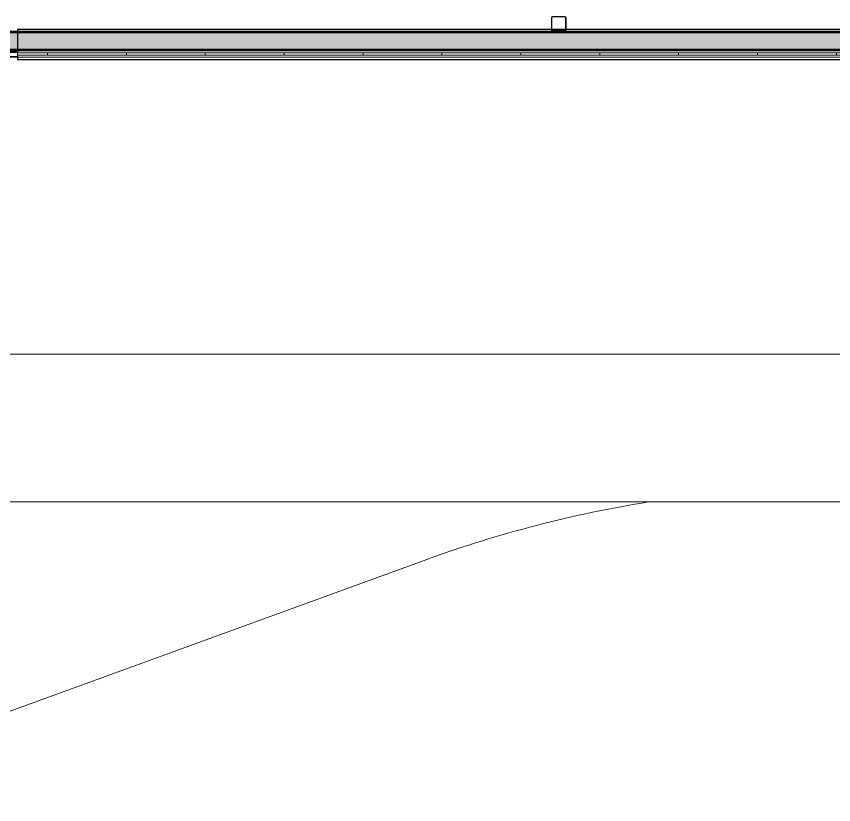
# Model space of a CAD drawing. Header units: inches. Extents: x 20541 to 27285, y -26063 to -19045.
# Drawn here: x 23443.4 to 23774.9, y -23074.9 to -22755.1 of the extents above; entities that cross this region are included whole.
import ezdxf

# ---------------------------------------------------------------- set-up
doc = ezdxf.new("R2010")
doc.units = ezdxf.units.IN
doc.header["$MEASUREMENT"] = 0
for name, color, linetype, lineweight in [('A-WALL', 113, 'Continuous', 9), ('A-WALL-PATT', 111, 'Continuous', 25), ('C-TOPO', 7, 'Continuous', 9), ('Conc', 7, 'Continuous', 9), ('EOP-PR', 4, 'Continuous', 9), ('L-SITE-WALL', 31, 'Continuous', 9), ('S-BEAM', 12, 'Continuous', 9), ('S-COLS', 52, 'Continuous', 9)]:
    doc.layers.add(name, color=color, linetype=linetype, lineweight=lineweight)

# ---------------------------------------------------------------- blocks, each defined once
blk = doc.blocks.new('HSS-Hollow Structural Section-Column - HSS6X6X1_4-V2-Site Plan - Phase 1')
at = {"layer": 'S-COLS', "lineweight": 15}
for p, q in [((-3, 2.534), (-3, -2.534)), ((-2.767, -2.534), (-2.767, 2.534)), ((2.534, 3), (-2.534, 3)), ((-2.534, 2.767), (2.534, 2.767)), ((2.767, 2.534), (2.767, -2.534)), ((3, -2.534), (3, 2.534)), ((2.534, -2.767), (-2.534, -2.767)), ((-2.534, -3), (2.534, -3))]:
    blk.add_line(p, q, dxfattribs=at)
for centre, radius, start, end in [((-2.534, 2.534), 0.466, 90, 180), ((-2.534, 2.534), 0.233, 90, 180), ((2.534, 2.534), 0.466, 360, 90), ((2.534, 2.534), 0.233, 0, 90), ((-2.534, -2.534), 0.466, 180, 270), ((-2.534, -2.534), 0.233, 180, 270), ((2.534, -2.534), 0.466, 270, 360), ((2.534, -2.534), 0.233, 270, 360)]:
    blk.add_arc(centre, radius, start, end, dxfattribs=at)
blk = doc.blocks.new('Girt_C - 8_D-730846-Site Plan - Phase 1')
at = {"layer": 'S-BEAM'}
for points in [[(24526.39, -22761.24), (22074.52, -22761.24), (22074.52, -22761.05), (24526.39, -22761.05)], [(24526.39, -22761.16), (22074.52, -22761.16), (22074.52, -22761.24), (24526.39, -22761.24)], [(24526.39, -22761.7), (22074.52, -22761.7), (22074.52, -22761.16), (24526.39, -22761.16)], [(24526.39, -22768.87), (22074.52, -22768.87), (22074.52, -22761.24), (24526.39, -22761.24)], [(24526.39, -22768.94), (22074.52, -22768.94), (22074.52, -22768.41), (24526.39, -22768.41)], [(24526.39, -22769.05), (22074.52, -22769.05), (22074.52, -22768.87), (24526.39, -22768.87)], [(24526.39, -22768.87), (22074.52, -22768.87), (22074.52, -22768.94), (24526.39, -22768.94)]]:
    blk.add_hatch(color=256, dxfattribs=at).paths.add_polyline_path(points, flags=0)
for p, q in [((24526.39, -22761.05), (22074.52, -22761.05)), ((22074.52, -22761.16), (24526.39, -22761.16)), ((22074.52, -22761.16), (24526.39, -22761.16)), ((22074.52, -22761.63), (24526.39, -22761.63)), ((22074.52, -22761.7), (24526.39, -22761.7)), ((22074.52, -22768.41), (24526.39, -22768.41)), ((22074.52, -22768.48), (24526.39, -22768.48)), ((22074.52, -22768.94), (24526.39, -22768.94)), ((22074.52, -22768.94), (24526.39, -22768.94)), ((22074.52, -22769.05), (24526.39, -22769.05))]:
    blk.add_line(p, q, dxfattribs=at)
blk = doc.blocks.new('Basic Wall _ arcoPlus - 547 - ___-688720-Site Plan - Phase 1')
at = {"layer": 'A-WALL'}
for p, q in [((22842.89, -22769.4), (22842.89, -22771.53)), ((22842.89, -22769.76), (22842.89, -22769.4)), ((22842.89, -22769.4), (22842.89, -22769.4)), ((23443.89, -22769.4), (22842.89, -22769.4)), ((22842.89, -22769.4), (23443.89, -22769.4)), ((22842.89, -22769.77), (22842.89, -22769.46)), ((22842.89, -22769.46), (22842.89, -22769.46)), ((22842.89, -22769.46), (22842.89, -22769.69)), ((22842.89, -22769.46), (23443.89, -22769.46)), ((22842.89, -22769.46), (23443.89, -22769.46)), ((22842.89, -22769.69), (22842.89, -22769.69)), ((22842.89, -22769.69), (22842.89, -22769.76)), ((22842.89, -22769.69), (23443.89, -22769.69)), ((22842.89, -22769.69), (23443.89, -22769.69)), ((22842.89, -22769.76), (22842.89, -22769.76)), ((22842.89, -22769.76), (23443.89, -22769.76)), ((22842.89, -22769.76), (23443.89, -22769.76)), ((22842.89, -22771.34), (22842.89, -22769.77)), ((23443.89, -22769.4), (23443.89, -22769.4)), ((23443.89, -22769.4), (23443.89, -22769.76)), ((23443.89, -22771.53), (23443.89, -22769.4)), ((23443.89, -22769.69), (23443.89, -22769.46)), ((23443.89, -22769.46), (23443.89, -22769.46)), ((23443.89, -22769.46), (23443.89, -22769.77)), ((23443.89, -22769.76), (23443.89, -22769.69)), ((23443.89, -22769.69), (23443.89, -22769.69)), ((23443.89, -22769.76), (23443.89, -22769.76)), ((23443.89, -22769.77), (23443.89, -22771.34)), ((22842.89, -22771.47), (22842.89, -22771.34)), ((22842.89, -22771.53), (22842.89, -22771.4)), ((22842.89, -22771.4), (22842.89, -22771.4)), ((22842.89, -22771.4), (22842.89, -22771.47)), ((22842.89, -22771.4), (23443.89, -22771.4)), ((22842.89, -22771.4), (23443.89, -22771.4)), ((22842.89, -22771.47), (22842.89, -22771.47)), ((22842.89, -22771.47), (23443.89, -22771.47)), ((22842.89, -22771.47), (23443.89, -22771.47)), ((22842.89, -22771.53), (22842.89, -22771.53)), ((22842.89, -22771.53), (23443.89, -22771.53)), ((22842.89, -22771.53), (23443.89, -22771.53)), ((23443.89, -22771.34), (23443.89, -22771.47)), ((23443.89, -22771.47), (23443.89, -22771.4)), ((23443.89, -22771.4), (23443.89, -22771.4)), ((23443.89, -22771.4), (23443.89, -22771.53)), ((23443.89, -22771.47), (23443.89, -22771.47)), ((23443.89, -22771.53), (23443.89, -22771.53))]:
    blk.add_line(p, q, dxfattribs=at)

msp = doc.modelspace()

# ---------------------------------------------------------------- hatches: boundary and pattern name
at = {"layer": 'A-WALL-PATT', "lineweight": 9}
h = msp.add_hatch(dxfattribs=at)
h.set_pattern_fill('FP_7', color=256, style=0, pattern_type=2)
h.set_pattern_definition([(0, (0, 0), (0, 32), []), (90, (0, 0), (-32, 2e-15), [])])
h.paths.add_polyline_path([(24136.89, -22770.8), (23443.89, -22770.8), (23443.89, -22769.8), (24136.89, -22769.8)], flags=0)

# ---------------------------------------------------------------- linework, layer by layer
at = {"layer": 'A-WALL'}
for p, q in [((24136.89, -22761.05), (23443.89, -22761.05)), ((24136.89, -22769.05), (23443.89, -22769.05)), ((23443.89, -22771.34), (23443.89, -22769.77)), ((24136.89, -22769.8), (23443.89, -22769.8)), ((24136.89, -22770.8), (23443.89, -22770.8)), ((24136.89, -22771.55), (23443.89, -22771.55))]:
    msp.add_line(p, q, dxfattribs=at)
at = {"layer": 'A-WALL', "lineweight": 25}
for p, q in [((23443.89, -22769.77), (22842.89, -22769.77)), ((22842.89, -22771.34), (23443.89, -22771.34))]:
    msp.add_line(p, q, dxfattribs=at)
at = {"layer": 'C-TOPO'}
for p in [(22062.85, -22771.59), (26277.07, -22771.59)]:
    msp.add_line(p, (23481.19, -22771.59), dxfattribs=at)
at = {"layer": 'Conc'}
for p, q in [((22129.89, -22892.07), (24077.64, -22892.07)), ((26277.87, -22952.07), (21906.11, -22952.07))]:
    msp.add_line(p, q, dxfattribs=at)
at = {"layer": 'EOP-PR'}
msp.add_line((23336.56, -23074.87), (23609.92, -22975.38), dxfattribs=at)
msp.add_arc((23776.15, -23432.07), 486, 99.0125, 110, dxfattribs=at)
at = {"layer": 'L-SITE-WALL', "lineweight": 25}
for p, q in [((24136.89, -22760.43), (23443.89, -22760.43)), ((23443.89, -22760.43), (23443.89, -22769.77)), ((23443.89, -22771.34), (23443.89, -22772.55)), ((23443.89, -22772.55), (24136.89, -22772.55))]:
    msp.add_line(p, q, dxfattribs=at)

# ---------------------------------------------------------------- block references
at = {"layer": 'A-WALL'}
msp.add_blockref('Basic Wall _ arcoPlus - 547 - ___-688720-Site Plan - Phase 1', (0, 0), dxfattribs=at)
at = {"layer": 'S-BEAM'}
msp.add_blockref('Girt_C - 8_D-730846-Site Plan - Phase 1', (0, 0), dxfattribs=at)
at = {"layer": 'S-COLS', "rotation": 180}
msp.add_blockref('HSS-Hollow Structural Section-Column - HSS6X6X1_4-V2-Site Plan - Phase 1', (23663.39, -22758.05), dxfattribs=at)

doc.saveas('drawing.dxf')
